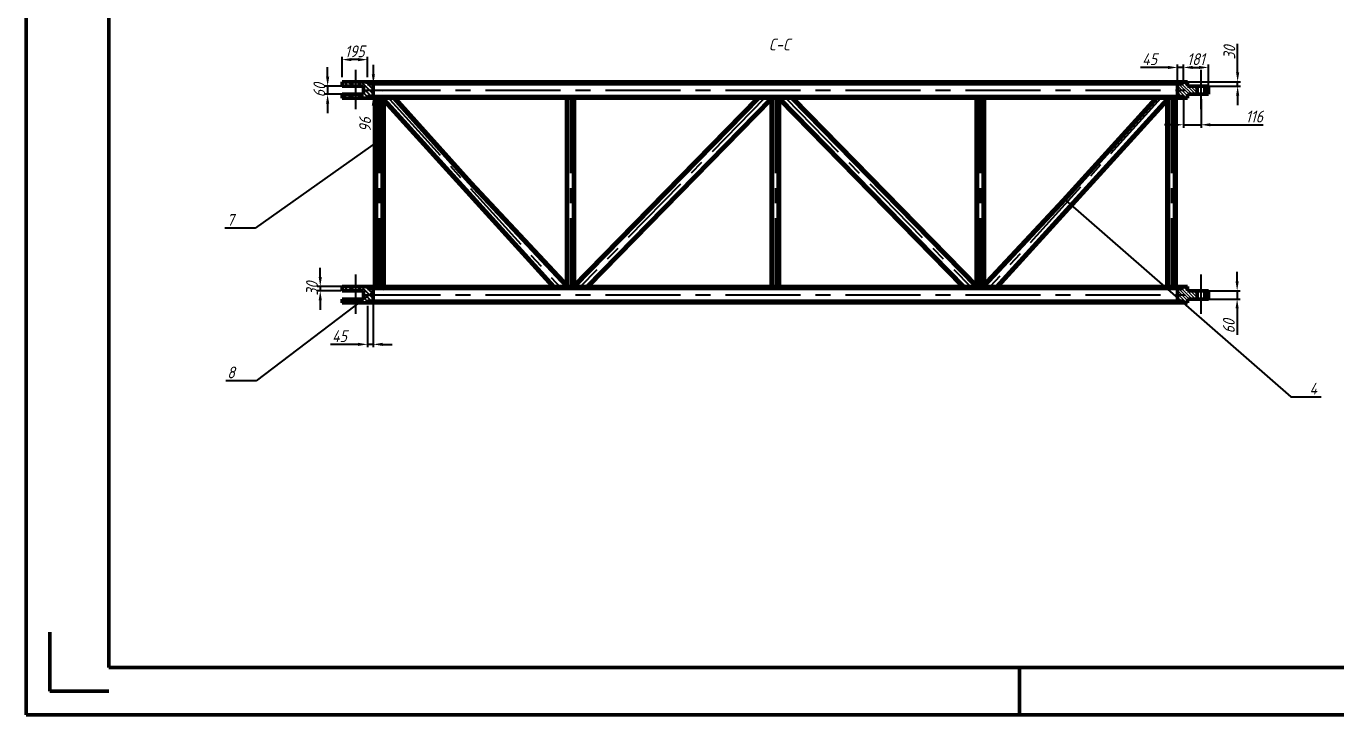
# Model space of a CAD drawing. Header units: millimetres. Extents: x 7933 to 8774, y 1335 to 1929.
# Drawn here: x 7933 to 8488, y 1335 to 1626 of the extents above; entities that cross this region are included whole.
import ezdxf
from ezdxf import colors
from ezdxf.entities.mleader import LeaderData, LeaderLine
from ezdxf.math import Vec2, Vec3

# ---------------------------------------------------------------- set-up
doc = ezdxf.new("R2010")
doc.units = ezdxf.units.MM
doc.linetypes.add('CENTER', pattern=[50.800000000000004, 31.75, -6.35, 6.35, -6.35])
for name, color, linetype, lineweight in [('中心线层', 1, 'CENTER', 25), ('剖面线', 2, 'Continuous', 15), ('剖面线层', 2, 'Continuous', 25), ('总内框线', 7, 'Continuous', 50), ('标注层', 3, 'Continuous', 25), ('粗实线', 7, 'Continuous', 50)]:
    doc.layers.add(name, color=color, linetype=linetype, lineweight=lineweight)
doc.styles.add('5号字', font='gbeitc.shx', dxfattribs={"height": 5, "bigfont": 'gbcbig.shx'})
doc.styles.get("Standard").update_dxf_attribs({"font": 'txt', "bigfont": 'gbcbig.shx'})
doc.dimstyles.new('ISO-25', dxfattribs={"dimtxt": 2.5, "dimasz": 2.5, "dimexe": 1.25, "dimexo": 0.625, "dimtad": 1, "dimtxsty": 'Standard', "dimcen": 2.5, "dimadec": 0, "dimazin": 0, "dimtfac": 1, "dimtmove": 0, "dimatfit": 3, "dimfxl": 1, "dimarcsym": 0})
pattern_1 = [(45, (-1617.893703865008, -467.8825873383062), (-0.8957805480766481, 0.8957805480766481), [])]
pattern_2 = [(135, (-1617.893703865008, -467.8825873383062), (-0.8957805480766481, -0.8957805480766481), [])]

# ---------------------------------------------------------------- blocks, each defined once
blk = doc.blocks.new('_None')
blk = doc.blocks.new('*D30')
at = {"layer": 'Defpoints', "color": 0, "transparency": 16777216}
for p in [(8080.348202273387, 1602.057813926777), (8080.348202273387, 1596.724513651859), (8080.380954678853, 1596.724513651859)]:
    blk.add_point(p, dxfattribs=at)
at = {"layer": '标注层', "color": 0, "lineweight": -2, "transparency": 16777216}
for p, q in [((8080.380954678853, 1606.057813926777), (8080.380954678853, 1610.057813926777)), ((8080.380954678853, 1602.057813926777), (8080.380954678853, 1596.724513651859)), ((8082.348202273387, 1602.057813926777), (8081.630954678853, 1602.057813926777)), ((8080.380954678853, 1592.724513651859), (8080.380954678853, 1581.380782401857)), ((8082.348202273387, 1596.724513651859), (8081.630954678853, 1596.724513651859))]:
    blk.add_line(p, q, dxfattribs=at)
at = {"layer": '标注层', "color": 0, "transparency": 16777216}
for points in [[(8079.714288012186, 1606.057813926777), (8081.04762134552, 1606.057813926777), (8080.380954678853, 1602.057813926777)], [(8079.714288012186, 1592.724513651859), (8081.04762134552, 1592.724513651859), (8080.380954678853, 1596.724513651859)]]:
    blk.add_solid(points, dxfattribs=at)
at = {"layer": '标注层', "color": 0, "transparency": 16777216, "insert": (8076.880954678852, 1584.724532401854), "char_height": 5, "attachment_point": 5, "rotation": 90, "style": '5号字'}
blk.add_mtext('96', dxfattribs=at)
blk = doc.blocks.new('*D28')
at = {"layer": 'Defpoints', "color": 0, "transparency": 16777216}
for p in [(8061.027647837193, 1597.575813651406), (8069.619167699285, 1601.040813789092), (8071.246796464075, 1597.575813651406)]:
    blk.add_point(p, dxfattribs=at)
at = {"layer": '标注层', "color": 0, "lineweight": -2, "transparency": 16777216}
for p, q in [((8061.027647837193, 1605.040813789092), (8061.027647837193, 1609.040813789092)), ((8067.619167699285, 1601.040813789092), (8059.777647837193, 1601.040813789092)), ((8069.246796464075, 1597.575813651406), (8059.777647837193, 1597.575813651406)), ((8061.027647837193, 1601.040813789092), (8061.027647837193, 1597.575813651406)), ((8061.027647837193, 1593.575813651406), (8061.027647837193, 1589.575813651406))]:
    blk.add_line(p, q, dxfattribs=at)
at = {"layer": '标注层', "color": 0, "transparency": 16777216}
for points in [[(8060.360981170526, 1605.040813789092), (8061.69431450386, 1605.040813789092), (8061.027647837193, 1601.040813789092)], [(8060.360981170526, 1593.575813651406), (8061.69431450386, 1593.575813651406), (8061.027647837193, 1597.575813651406)]]:
    blk.add_solid(points, dxfattribs=at)
at = {"layer": '标注层', "color": 0, "transparency": 16777216, "insert": (8057.527647837192, 1599.308313720246), "char_height": 5, "attachment_point": 5, "rotation": 90, "style": '5号字'}
blk.add_mtext('60', dxfattribs=at)
blk = doc.blocks.new('*D29')
at = {"layer": 'Defpoints', "color": 0, "transparency": 16777216}
for p in [(8057.900994728135, 1514.298633971024), (8068.68662702659, 1514.298633971024), (8069.049281732626, 1516.11363410871)]:
    blk.add_point(p, dxfattribs=at)
at = {"layer": '标注层', "color": 0, "lineweight": -2, "transparency": 16777216}
for p, q in [((8057.900994728135, 1520.11363410871), (8057.900994728135, 1524.11363410871)), ((8067.049281732626, 1516.11363410871), (8056.650994728135, 1516.11363410871)), ((8066.68662702659, 1514.298633971024), (8056.650994728135, 1514.298633971024)), ((8057.900994728135, 1516.11363410871), (8057.900994728135, 1514.298633971024)), ((8057.900994728135, 1510.298633971024), (8057.900994728135, 1506.298633971024))]:
    blk.add_line(p, q, dxfattribs=at)
at = {"layer": '标注层', "color": 0, "transparency": 16777216}
for points in [[(8057.234328061468, 1520.11363410871), (8058.567661394802, 1520.11363410871), (8057.900994728135, 1516.11363410871)], [(8057.234328061468, 1510.298633971024), (8058.567661394802, 1510.298633971024), (8057.900994728135, 1514.298633971024)]]:
    blk.add_solid(points, dxfattribs=at)
at = {"layer": '标注层', "color": 0, "transparency": 16777216, "insert": (8054.400994728133, 1515.206134039864), "char_height": 5, "attachment_point": 5, "rotation": 90, "style": '5号字'}
blk.add_mtext('30', dxfattribs=at)
blk = doc.blocks.new('*D31')
at = {"layer": 'Defpoints', "color": 0, "transparency": 16777216}
for p in [(8077.873202273385, 1509.981759469116), (8080.348202273383, 1512.648696788913), (8077.873202273385, 1491.639111524921)]:
    blk.add_point(p, dxfattribs=at)
at = {"layer": '标注层', "color": 0, "lineweight": -2, "transparency": 16777216}
for p, q in [((8080.348202273383, 1510.648696788913), (8080.348202273383, 1490.389111524921)), ((8077.873202273385, 1507.981759469116), (8077.873202273385, 1490.389111524921)), ((8073.873202273385, 1491.639111524921), (8062.248202273385, 1491.639111524921)), ((8080.348202273383, 1491.639111524921), (8077.873202273385, 1491.639111524921)), ((8084.348202273383, 1491.639111524921), (8088.348202273383, 1491.639111524921))]:
    blk.add_line(p, q, dxfattribs=at)
at = {"layer": '标注层', "color": 0, "transparency": 16777216}
for points in [[(8073.873202273385, 1492.305778191587), (8073.873202273385, 1490.972444858254), (8077.873202273385, 1491.639111524921)], [(8084.348202273383, 1492.305778191587), (8084.348202273383, 1490.972444858254), (8080.348202273383, 1491.639111524921)]]:
    blk.add_solid(points, dxfattribs=at)
at = {"layer": '标注层', "color": 0, "transparency": 16777216, "insert": (8066.060702273385, 1495.139111524921), "char_height": 5, "attachment_point": 5, "style": '5号字'}
blk.add_mtext('45', dxfattribs=at)
blk = doc.blocks.new('*D40')
at = {"layer": 'Defpoints', "color": 0, "transparency": 16777216}
for p in [(8433.934087919712, 1608.963370576254), (8423.312645615055, 1602.855813926776), (8433.934087919712, 1597.575813651405)]:
    blk.add_point(p, dxfattribs=at)
at = {"layer": '标注层', "color": 0, "lineweight": -2, "transparency": 16777216}
for p, q in [((8423.312645615055, 1604.855813926776), (8423.312645615055, 1610.213370576254)), ((8427.312645615055, 1608.963370576254), (8429.934087919712, 1608.963370576254)), ((8433.934087919712, 1599.575813651405), (8433.934087919712, 1610.213370576254))]:
    blk.add_line(p, q, dxfattribs=at)
at = {"layer": '标注层', "color": 0, "transparency": 16777216}
for points in [[(8427.312645615055, 1609.63003724292), (8427.312645615055, 1608.296703909587), (8423.312645615055, 1608.963370576254)], [(8429.934087919712, 1609.63003724292), (8429.934087919712, 1608.296703909587), (8433.934087919712, 1608.963370576254)]]:
    blk.add_solid(points, dxfattribs=at)
at = {"layer": '标注层', "color": 0, "transparency": 16777216, "insert": (8428.623366767384, 1612.463370576254), "char_height": 5, "attachment_point": 5, "style": '5号字'}
blk.add_mtext('181', dxfattribs=at)
blk = doc.blocks.new('*D41')
at = {"layer": 'Defpoints', "color": 0, "transparency": 16777216}
for p in [(8422.471114305317, 1602.855813926777), (8425.030988427407, 1601.040813789091), (8446.294434509853, 1601.040813789091)]:
    blk.add_point(p, dxfattribs=at)
at = {"layer": '标注层', "color": 0, "lineweight": -2, "transparency": 16777216}
for p, q in [((8446.294434509853, 1606.855813926777), (8446.294434509853, 1618.912042676777)), ((8424.471114305317, 1602.855813926777), (8447.544434509853, 1602.855813926777)), ((8446.294434509853, 1601.040813789091), (8446.294434509853, 1602.855813926777)), ((8427.030988427407, 1601.040813789091), (8447.544434509853, 1601.040813789091)), ((8446.294434509853, 1597.040813789091), (8446.294434509853, 1593.040813789091))]:
    blk.add_line(p, q, dxfattribs=at)
at = {"layer": '标注层', "color": 0, "transparency": 16777216}
for points in [[(8445.627767843187, 1606.855813926777), (8446.96110117652, 1606.855813926777), (8446.294434509853, 1602.855813926777)], [(8445.627767843187, 1597.040813789091), (8446.96110117652, 1597.040813789091), (8446.294434509853, 1601.040813789091)]]:
    blk.add_solid(points, dxfattribs=at)
at = {"layer": '标注层', "color": 0, "transparency": 16777216, "insert": (8442.794434509851, 1615.255792676774), "char_height": 5, "attachment_point": 5, "rotation": 90, "style": '5号字'}
blk.add_mtext('30', dxfattribs=at)
blk = doc.blocks.new('*D42')
at = {"layer": 'Defpoints', "color": 0, "transparency": 16777216}
for p in [(8429.155988427407, 1514.303201289093), (8430.390188514259, 1510.838201151407), (8446.082695141322, 1510.838201151407)]:
    blk.add_point(p, dxfattribs=at)
at = {"layer": '标注层', "color": 0, "lineweight": -2, "transparency": 16777216}
for p, q in [((8446.082695141322, 1518.303201289093), (8446.082695141322, 1522.303201289093)), ((8431.155988427407, 1514.303201289093), (8447.332695141322, 1514.303201289093)), ((8446.082695141322, 1514.303201289093), (8446.082695141322, 1510.838201151407)), ((8432.390188514259, 1510.838201151407), (8447.332695141322, 1510.838201151407)), ((8446.082695141322, 1506.838201151407), (8446.082695141322, 1495.734034484741))]:
    blk.add_line(p, q, dxfattribs=at)
at = {"layer": '标注层', "color": 0, "transparency": 16777216}
for points in [[(8445.416028474656, 1518.303201289093), (8446.749361807988, 1518.303201289093), (8446.082695141322, 1514.303201289093)], [(8445.416028474656, 1506.838201151407), (8446.749361807988, 1506.838201151407), (8446.082695141322, 1510.838201151407)]]:
    blk.add_solid(points, dxfattribs=at)
at = {"layer": '标注层', "color": 0, "transparency": 16777216, "insert": (8442.58269514132, 1499.286117818072), "char_height": 5, "attachment_point": 5, "rotation": 90, "style": '5号字'}
blk.add_mtext('60', dxfattribs=at)
blk = doc.blocks.new('*D43')
at = {"layer": 'Defpoints', "color": 0, "transparency": 16777216}
for p in [(8420.837645615053, 1608.963370576254), (8420.837645615053, 1600.311843776988), (8423.312645615055, 1600.457928064192)]:
    blk.add_point(p, dxfattribs=at)
at = {"layer": '标注层', "color": 0, "lineweight": -2, "transparency": 16777216}
for p, q in [((8416.837645615053, 1608.963370576254), (8405.212645615053, 1608.963370576254)), ((8420.837645615053, 1602.311843776988), (8420.837645615053, 1610.213370576254)), ((8423.312645615055, 1608.963370576254), (8420.837645615053, 1608.963370576254)), ((8423.312645615055, 1602.457928064192), (8423.312645615055, 1610.213370576254)), ((8427.312645615055, 1608.963370576254), (8431.312645615055, 1608.963370576254))]:
    blk.add_line(p, q, dxfattribs=at)
at = {"layer": '标注层', "color": 0, "transparency": 16777216}
for points in [[(8416.837645615053, 1609.63003724292), (8416.837645615053, 1608.296703909587), (8420.837645615053, 1608.963370576254)], [(8427.312645615055, 1609.63003724292), (8427.312645615055, 1608.296703909587), (8423.312645615055, 1608.963370576254)]]:
    blk.add_solid(points, dxfattribs=at)
at = {"layer": '标注层', "color": 0, "transparency": 16777216, "insert": (8409.025145615053, 1612.463370576254), "char_height": 5, "attachment_point": 5, "style": '5号字'}
blk.add_mtext('45', dxfattribs=at)
blk = doc.blocks.new('*D44')
at = {"layer": 'Defpoints', "color": 0, "transparency": 16777216}
for p in [(8423.312645615055, 1597.575813651405), (8430.805988427404, 1597.575813651405), (8423.312645615055, 1584.672935950512)]:
    blk.add_point(p, dxfattribs=at)
at = {"layer": '标注层', "color": 0, "lineweight": -2, "transparency": 16777216}
for p, q in [((8423.312645615055, 1595.575813651405), (8423.312645615055, 1583.422935950512)), ((8430.805988427404, 1595.575813651405), (8430.805988427404, 1583.422935950512)), ((8419.312645615055, 1584.672935950512), (8415.312645615055, 1584.672935950512)), ((8423.312645615055, 1584.672935950512), (8430.805988427404, 1584.672935950512)), ((8434.805988427404, 1584.672935950512), (8457.130146993975, 1584.672935950512))]:
    blk.add_line(p, q, dxfattribs=at)
at = {"layer": '标注层', "color": 0, "transparency": 16777216}
for points in [[(8419.312645615055, 1585.339602617178), (8419.312645615055, 1584.006269283845), (8423.312645615055, 1584.672935950512)], [(8434.805988427404, 1585.339602617178), (8434.805988427404, 1584.006269283845), (8430.805988427404, 1584.672935950512)]]:
    blk.add_solid(points, dxfattribs=at)
at = {"layer": '标注层', "color": 0, "transparency": 16777216, "insert": (8453.369730327307, 1588.172935950512), "char_height": 5, "attachment_point": 5, "style": '5号字'}
blk.add_mtext('116', dxfattribs=at)
blk = doc.blocks.new('*D52')
at = {"layer": 'Defpoints', "color": 0, "transparency": 16777216}
for p in [(8067.121844868335, 1612.278547437068), (8067.121844868335, 1602.855799482169), (8077.873202273383, 1602.855813926776)]:
    blk.add_point(p, dxfattribs=at)
at = {"layer": '标注层', "color": 0, "lineweight": -2, "transparency": 16777216}
for p, q in [((8067.121844868335, 1604.855799482169), (8067.121844868335, 1613.528547437068)), ((8077.873202273383, 1604.855813926776), (8077.873202273383, 1613.528547437068)), ((8073.873202273383, 1612.278547437068), (8071.121844868335, 1612.278547437068))]:
    blk.add_line(p, q, dxfattribs=at)
at = {"layer": '标注层', "color": 0, "transparency": 16777216}
for points in [[(8071.121844868335, 1612.945214103735), (8071.121844868335, 1611.611880770401), (8067.121844868335, 1612.278547437068)], [(8073.873202273383, 1612.945214103735), (8073.873202273383, 1611.611880770401), (8077.873202273383, 1612.278547437068)]]:
    blk.add_solid(points, dxfattribs=at)
at = {"layer": '标注层', "color": 0, "transparency": 16777216, "insert": (8072.497523570859, 1615.778547437068), "char_height": 5, "attachment_point": 5, "style": '5号字'}
blk.add_mtext('195', dxfattribs=at)

msp = doc.modelspace()

# ---------------------------------------------------------------- hatches: boundary and pattern name
at = {"layer": '剖面线'}
h = msp.add_hatch(dxfattribs=at)
h.set_pattern_fill('ANSI31', color=0, scale=0.3, angle=90)
h.set_pattern_definition([(135, (0, 0), (-0.6735192090801865, -0.6735192090801865), [])])
h.paths.add_polyline_path([(8429.155988427403, 1601.04081378909), (8425.030988427403, 1601.04081378909), (8425.030988427403, 1602.855813926776), (8423.312645615055, 1602.855813926776), (8423.312645615055, 1602.057813926776), (8420.837645615053, 1602.057813926776), (8420.837645615053, 1596.724513651857), (8423.312645615055, 1596.724513651858), (8423.312645615055, 1595.925939287183), (8425.030988427403, 1595.925939287183), (8425.030988427403, 1597.575813651405), (8429.155988427403, 1597.575813651405)])
h.paths.add_polyline_path([(8433.934087919712, 1601.04081378909), (8432.455988427402, 1601.04081378909), (8432.4559884274, 1597.575813651405), (8433.934087919712, 1597.575813651405)])
h = msp.add_hatch(dxfattribs=at)
h.set_pattern_fill('ANSI31', color=0, scale=0.3, angle=90)
h.set_pattern_definition([(135, (0, -86.7376124999978), (-0.6735192090801865, -0.6735192090801865), [])])
h.paths.add_polyline_path([(8429.155988427403, 1514.303201289093), (8425.030988427403, 1514.303201289093), (8425.030988427403, 1516.118201426779), (8423.312645615055, 1516.118201426779), (8423.312645615055, 1515.320201426778), (8420.837645615053, 1515.320201426778), (8420.837645615053, 1509.98690115186), (8423.312645615055, 1509.98690115186), (8423.312645615055, 1509.188326787186), (8425.030988427403, 1509.188326787186), (8425.030988427403, 1510.838201151407), (8429.155988427403, 1510.838201151407)])
h.paths.add_polyline_path([(8433.934087919712, 1514.303201289093), (8432.455988427402, 1514.303201289093), (8432.4559884274, 1510.838201151407), (8433.934087919712, 1510.838201151407)])
at = {"layer": '剖面线层'}
h = msp.add_hatch(dxfattribs=at)
h.set_pattern_fill('ANSI31', color=0, scale=0.4125, angle=90)
h.set_pattern_definition([(135, (2061.818424103996, 285.3927823223953), (-0.9260889124852564, -0.9260889124852564), [])])
h.paths.add_polyline_path([(8080.348202273383, 1602.057813926777), (8077.873202273385, 1602.057813926777), (8077.873202273385, 1602.855813926776), (8074.546796464071, 1602.855813926776), (8074.546796464071, 1601.040813789091), (8076.196796464071, 1601.040813789091), (8076.196796464071, 1599.390813789091), (8080.348202273383, 1599.390813789091)])
h.paths.add_polyline_path([(8080.348202273383, 1599.390813789091), (8076.196796464071, 1599.390813789091), (8076.196796464071, 1597.575813651405), (8074.546796464071, 1597.575813651405), (8074.546796464071, 1595.925813651405), (8077.873202273385, 1595.925813651405), (8077.873202273384, 1596.724513651858), (8080.348202273382, 1596.724513651858)])
h.paths.add_polyline_path([(8071.246796464072, 1597.575813651405), (8067.12179646407, 1597.575813651405), (8067.12179646407, 1595.925813651405), (8071.246796464072, 1595.925813651405)])
h.paths.add_polyline_path([(8071.24679646407, 1602.855813926776), (8067.12179646407, 1602.855813926776), (8067.12179646407, 1601.040813789091), (8071.24679646407, 1601.040813789091)])
h = msp.add_hatch(dxfattribs=at)
h.set_pattern_fill('ANSI31', color=0, scale=0.399)
h.set_pattern_definition(pattern_1)
h.paths.add_polyline_path([(8423.312645615055, 1509.981759469117), (8077.873202273385, 1509.981759469116), (8077.873202273385, 1509.179192151046), (8423.312645615055, 1509.179192151049)])
h.paths.add_polyline_path([(8423.312645615055, 1516.118201426779), (8411.456413264446, 1516.118201426779), (8344.978885540457, 1516.118201426779), (8335.309535249695, 1516.118201426779), (8258.24127304046, 1516.118201426779), (8242.944574848052, 1516.118201426779), (8171.503660540462, 1516.118201426779), (8161.834310249679, 1516.118201426779), (8080.876249408607, 1516.118201426779), (8077.873202273385, 1516.114424090026), (8077.873202273385, 1515.315634108709), (8423.312645615055, 1515.315634108709)])
h.paths.add_polyline_path([(8423.312645615055, 1596.724513651858), (8077.873202273385, 1596.724513651858), (8077.873202273385, 1595.923937367597), (8080.876249408605, 1595.916804651046), (8161.834310249679, 1595.916804651046), (8165.876312638819, 1595.916804651046), (8242.944574848052, 1595.916804651046), (8258.24127304046, 1595.916804651046), (8335.309535249695, 1595.916804651046), (8339.351537638833, 1595.916804651046), (8420.30959847991, 1595.916804651046), (8423.312645615055, 1595.916804651046)])
h.paths.add_polyline_path([(8423.312645615055, 1602.855813926776), (8077.873202273385, 1602.855813926776), (8077.873202273385, 1602.057813926777), (8423.312645615055, 1602.057813926776)])
h = msp.add_hatch(dxfattribs=at)
h.set_pattern_fill('ANSI31', color=0, scale=0.399, angle=90)
h.set_pattern_definition(pattern_2)
h.paths.add_polyline_path([(8081.674249408602, 1595.916804651046), (8080.876249408605, 1595.916804651046), (8080.876249408605, 1552.837123931145), (8080.876249408605, 1516.118201426779), (8081.674249408602, 1516.118201426779)])
edge = h.paths.add_edge_path()
edge.add_ellipse((8082.900206444255, 1600.922730975946), major_axis=(-1.938959186399601, 5.337418079609911), ratio=0.1086858164061943, start_angle=196.6562351994873, end_angle=198.1585677609478)
edge.add_line((8084.923388378443, 1595.916804651046), (8084.125987011788, 1595.916804651046))
edge.add_line((8084.125987011789, 1595.916804651046), (8084.125987011789, 1516.118201426779))
edge.add_line((8084.125987011789, 1516.118201426779), (8084.923388378445, 1516.118201426779))
edge.add_ellipse((8082.900206444255, 1511.112275101822), major_axis=(1.938959186399604, 5.33741807960926), ratio=0.1086858164062851, start_angle=341.8414322407873, end_angle=343.3437648003051)
edge.add_line((8084.923987011792, 1516.152429575304), (8084.923987011792, 1552.837123931145))
edge.add_line((8084.923987011792, 1552.837123931145), (8084.923987011792, 1595.882576502315))
h.paths.add_polyline_path([(8162.629442642657, 1595.916804651046), (8162.120629781512, 1595.916804651046), (8162.120629781512, 1552.837123931145), (8162.120629781512, 1517.04962678492), (8162.629442642657, 1516.504467491265)])
h.paths.add_polyline_path([(8165.589993107008, 1595.916804651046), (8165.081180245844, 1595.916804651046), (8165.081180245844, 1516.332467740352), (8165.589993107026, 1516.852526419734), (8165.589993107008, 1552.837123931145)])
h.paths.add_polyline_path([(8252.327605607004, 1595.198248507048), (8252.327151490446, 1595.199564735519), (8252.30113538835, 1595.262107909564), (8252.275988680618, 1595.323106598346), (8252.242459736992, 1595.403971737675), (8252.200989727758, 1595.504313856928), (8252.151578652936, 1595.623636639473), (8252.09444709766, 1595.761357602643), (8252.030036232258, 1595.916804651046), (8251.818792745851, 1595.916804651046), (8251.818792745851, 1516.118201426779), (8252.327605607004, 1516.118201426779), (8252.327605607004, 1552.837123931145)])
edge = h.paths.add_edge_path()
edge.add_line((8249.367055142664, 1595.916804651046), (8249.15581165627, 1595.916804651046))
edge.add_arc((8915.21615151107, 1319.666165409845), 721.076134682506, 157.4736153831695, 157.535413141392)
edge.add_line((8248.85824228151, 1595.19824850703), (8248.85824228151, 1552.837123931145))
edge.add_line((8248.85824228151, 1552.837123931145), (8248.85824228151, 1516.118201426779))
edge.add_line((8248.85824228151, 1516.118201426779), (8249.367055142662, 1516.118201426779))
edge.add_line((8249.36705514266, 1516.118201426779), (8249.367055142662, 1595.916804651046))
h.paths.add_polyline_path([(8339.065218107002, 1595.916804651046), (8338.556405245856, 1595.916804651046), (8338.556405245856, 1516.504465634127), (8339.093866542038, 1517.08031706054), (8339.065218107002, 1559.197882146678)])
h.paths.add_polyline_path([(8336.104667642669, 1595.916804651046), (8335.595854781504, 1595.916804651046), (8335.595854781504, 1559.197882146678), (8335.592564634311, 1516.855889285978), (8336.104667642669, 1516.332467740354)])
h.paths.add_polyline_path([(8420.30959847991, 1595.916804651046), (8419.51159847991, 1595.916804651046), (8419.51159847991, 1516.118201426779), (8420.30959847991, 1516.118201426779)])
h.paths.add_polyline_path([(8417.059860876723, 1595.916804651046), (8416.26186087672, 1595.916804651046), (8416.26186087672, 1594.675430668754), (8416.26186087672, 1516.165341163834), (8411.456413264446, 1516.118201426779), (8417.059860876723, 1516.118201426779)])
h = msp.add_hatch(dxfattribs=at)
h.set_pattern_fill('ANSI31', color=0, scale=0.399)
h.set_pattern_definition(pattern_1)
h.paths.add_polyline_path([(8084.923987011792, 1595.561370486648), (8084.923987011792, 1594.675430668754), (8156.206962348057, 1516.118201426779), (8157.004935586413, 1516.124736782125)])
h.paths.add_polyline_path([(8121.780898886655, 1560.270977659309), (8089.729434624066, 1595.916804651046), (8088.931434624067, 1595.916804651046), (8120.982898886658, 1560.270977659309), (8162.191955879286, 1516.118201426779), (8162.989955879283, 1516.118201426779)])
h.paths.add_polyline_path([(8252.42272780118, 1595.916804651046), (8252.030036232258, 1595.916804651046), (8252.09444709766, 1595.761357602643), (8252.151578652936, 1595.623636639473), (8252.200989727758, 1595.504313856928), (8252.242459736992, 1595.403971737667), (8252.275988680614, 1595.323106598339), (8252.301135388354, 1595.262107909555), (8252.318120445312, 1595.221275529296), (8252.327943062812, 1595.197903523981), (8329.68218734805, 1516.118201426779), (8330.480187348052, 1516.118201426779)])
h.paths.add_polyline_path([(8258.24127304046, 1595.916804651046), (8257.44327304046, 1595.916804651046), (8335.516300632922, 1516.118201426779), (8336.314300632921, 1516.118201426779)])
h = msp.add_hatch(dxfattribs=at)
h.set_pattern_fill('ANSI31', color=0, scale=0.399, angle=90)
h.set_pattern_definition(pattern_2)
h.paths.add_polyline_path([(8248.858242281525, 1595.198248507061, -0.0002696435943570764), (8249.155811656272, 1595.916804651046), (8248.763120087335, 1595.916804651046), (8170.705660540463, 1516.118201426779), (8171.503660540462, 1516.118201426779)])
h.paths.add_polyline_path([(8243.742574848058, 1595.916804651046), (8242.944574848052, 1595.916804651046), (8164.871547255591, 1516.118201426779), (8165.669547255596, 1516.118201426779)])
h.paths.add_polyline_path([(8416.26186087672, 1594.675430668754), (8416.26186087672, 1595.554864623909), (8344.180885540458, 1516.118201426779), (8344.978885540457, 1516.118201426779)])
h.paths.add_polyline_path([(8373.264884106333, 1552.837123931145), (8412.254413264449, 1595.916804651046), (8411.456413264446, 1595.916804651046), (8372.466884106327, 1552.837123931145), (8338.195892009231, 1516.118201426779), (8338.993892009234, 1516.118201426779)])
h = msp.add_hatch(dxfattribs=at)
h.set_pattern_fill('ANSI31', color=0, scale=0.4125, angle=90)
h.set_pattern_definition([(135, (2061.818424103996, 198.6506025043282), (-0.9260889124852564, -0.9260889124852564), [])])
h.paths.add_polyline_path([(8080.348202273382, 1515.315634108709), (8077.873202273384, 1515.315634108709), (8077.873202273385, 1516.113634108709), (8074.546796464071, 1516.113634108709), (8074.546796464071, 1514.298633971023), (8076.196796464071, 1514.298633971023), (8076.196796464071, 1512.648633971024), (8080.348202273383, 1512.648633971024)])
h.paths.add_polyline_path([(8080.348202273383, 1512.648633971024), (8076.196796464071, 1512.648633971024), (8076.196796464071, 1510.833633833338), (8074.546796464071, 1510.833633833338), (8074.546796464071, 1509.183633833338), (8077.873202273385, 1509.183633833338), (8077.873202273384, 1509.981759469116), (8080.348202273382, 1509.981759469116)])
h.paths.add_polyline_path([(8071.246796464072, 1510.833633833338), (8067.12179646407, 1510.833633833338), (8067.12179646407, 1509.183633833338), (8071.246796464072, 1509.183633833338)])
h.paths.add_polyline_path([(8071.24679646407, 1516.113634108709), (8067.12179646407, 1516.113634108709), (8067.12179646407, 1514.298633971023), (8071.24679646407, 1514.298633971023)])

# ---------------------------------------------------------------- linework, layer by layer
at = {"layer": '中心线层', "color": 0}
for p, q in [((8072.896796464071, 1591.264563399818), (8072.896796464071, 1607.912884556614)), ((8430.805988427404, 1591.264563399818), (8430.805988427404, 1607.912884556614)), ((8077.117698944253, 1599.386309288911), (8424.06814894426, 1599.386309288911)), ((8082.900118210197, 1595.916804651046), (8082.900118210197, 1516.118201426779)), ((8087.417050640014, 1595.321759874289), (8159.7048421317, 1515.523156650023)), ((8163.85531144425, 1595.916804651046), (8163.85531144425, 1516.118201426779)), ((8245.938569439359, 1595.916804651046), (8168.036112878805, 1516.118201426779)), ((8250.592923944258, 1595.916804651046), (8250.592923944258, 1516.118201426779)), ((8254.979401307608, 1595.916804651046), (8333.209768263676, 1516.118201426779)), ((8337.330536444262, 1595.916804651046), (8337.330536444262, 1516.118201426779)), ((8413.826262986864, 1595.916804651046), (8341.593675265462, 1516.118201426779)), ((8418.285729678317, 1595.916804651046), (8418.285729678317, 1516.118201426779)), ((8072.896796464071, 1504.522383581751), (8072.896796464071, 1521.170704738547)), ((8430.805988427404, 1504.52695089982), (8430.805988427404, 1521.175272056616)), ((8077.117698944253, 1512.648696788913), (8424.06814894426, 1512.648696788913))]:
    msp.add_line(p, q, dxfattribs=at)
at = {"layer": '总内框线', "color": 0}
for p, q in [((7933.40295027406, 1928.682090822098), (7933.40295027406, 1334.682090822098)), ((7968.40295027406, 1908.682090822098), (7968.40295027406, 1354.682090822098)), ((7943.40295027406, 1344.682090822098), (7943.40295027406, 1369.682090822098)), ((7968.40295027406, 1354.682090822098), (8754.40295027406, 1354.682090822098)), ((8353.90295027406, 1354.682090822098), (8353.90295027406, 1334.682090822098)), ((7943.40295027406, 1344.682090822098), (7968.40295027406, 1344.682090822098)), ((7933.40295027406, 1334.682090822098), (8774.40295027406, 1334.682090822098))]:
    msp.add_line(p, q, dxfattribs=at)
at = {"layer": '粗实线', "color": 0}
for p, q in [((8077.873202273385, 1602.855813926776), (8067.12179646407, 1602.855813926776)), ((8067.12179646407, 1602.855813926776), (8067.12179646407, 1601.040813789091)), ((8071.24679646407, 1602.855813926777), (8071.24679646407, 1601.040813789091)), ((8074.546796464071, 1602.855813926777), (8074.546796464071, 1601.04081378909)), ((8077.873202273383, 1602.057813926777), (8077.873202273383, 1602.855813926776)), ((8423.312645615055, 1602.855813926776), (8423.312645615055, 1602.057813926776)), ((8423.312645615055, 1602.855813926776), (8425.030988427403, 1602.855813926776)), ((8425.030988427403, 1602.855813926776), (8425.030988427403, 1601.04081378909)), ((8425.030988427403, 1602.855813926776), (8425.030988427403, 1601.04081378909)), ((8067.12179646407, 1601.040813789091), (8076.196796464071, 1601.040813789091)), ((8067.12179646407, 1597.575813651405), (8076.196796464071, 1597.575813651405)), ((8067.12179646407, 1597.575813651405), (8067.12179646407, 1595.925813651405)), ((8071.246796464072, 1597.575813651405), (8071.246796464072, 1595.925813651405)), ((8074.546796464071, 1597.575813651405), (8074.546796464071, 1595.925813651405)), ((8076.196796464071, 1597.575813651405), (8076.196796464071, 1601.040813789091)), ((8423.312645615055, 1602.057813926776), (8077.873202273383, 1602.057813926777)), ((8080.348202273383, 1602.057813926777), (8080.348202273383, 1596.724513651858)), ((8420.837645615053, 1596.724513651858), (8420.837645615053, 1602.057813926777)), ((8425.030988427403, 1601.04081378909), (8433.934087919712, 1601.04081378909)), ((8425.030988427403, 1601.04081378909), (8433.934087919712, 1601.04081378909)), ((8425.030988427403, 1597.575813651405), (8433.934087919712, 1597.575813651405)), ((8425.030988427403, 1597.575813651405), (8425.030988427403, 1595.925813651405)), ((8433.934087919712, 1597.575813651405), (8425.030988427403, 1597.575813651405)), ((8429.155988427403, 1601.04081378909), (8429.155988427403, 1597.575813651405)), ((8432.455988427402, 1601.04081378909), (8432.4559884274, 1597.575813651405)), ((8433.934087919712, 1601.04081378909), (8433.934087919712, 1597.575813651405)), ((8077.873202273385, 1595.925813651405), (8067.12179646407, 1595.925813651405)), ((8077.873202273385, 1595.926513651858), (8077.873202273385, 1596.724513651858)), ((8077.873202273385, 1596.724513651858), (8423.312645615055, 1596.724513651858)), ((8081.674249408602, 1595.916804651046), (8081.674249408602, 1516.118201426779)), ((8084.125987011789, 1516.118201426779), (8084.125987011789, 1595.916804651046)), ((8089.729434624066, 1595.916804651046), (8088.931434624067, 1595.916804651046)), ((8162.629442642657, 1595.916804651046), (8162.629442642657, 1516.504467491263)), ((8165.081180245844, 1516.332467740351), (8165.081180245844, 1595.916804651046)), ((8249.367055142664, 1595.916804651046), (8249.36705514266, 1516.118201426779)), ((8251.818792745851, 1516.118201426779), (8251.818792745851, 1595.916804651046)), ((8336.104667642669, 1595.916804651046), (8336.104667642669, 1516.332467740355)), ((8338.556405245856, 1516.504465634128), (8338.556405245856, 1595.916804651046)), ((8416.26186087672, 1595.916804651046), (8417.059860876723, 1595.916804651046)), ((8417.059860876723, 1595.916804651046), (8417.059860876723, 1516.118201426779)), ((8419.51159847991, 1516.118201426779), (8419.51159847991, 1595.916804651046)), ((8423.312645615055, 1596.724513651858), (8420.312645615055, 1596.724513651857)), ((8423.312645615055, 1595.925939287183), (8425.030988427403, 1595.925939287183)), ((8077.873202273385, 1516.113634108709), (8067.12179646407, 1516.113634108709)), ((8067.12179646407, 1516.113634108709), (8067.12179646407, 1514.298633971023)), ((8067.12179646407, 1514.298633971023), (8076.196796464071, 1514.298633971023)), ((8071.24679646407, 1516.113634108709), (8071.24679646407, 1514.298633971023)), ((8074.546796464071, 1516.113634108709), (8074.546796464071, 1514.298633971023)), ((8076.196796464071, 1514.298633971023), (8076.196796464071, 1510.833633833338)), ((8077.873202273385, 1516.113634108709), (8077.873202273385, 1515.315634108709)), ((8077.873202273385, 1515.315634108709), (8423.312645615055, 1515.315634108709)), ((8080.348202273383, 1515.315634108709), (8080.348202273383, 1509.981759469117)), ((8156.206962348057, 1516.118201426779), (8157.004935586413, 1516.124736782125)), ((8420.30959847991, 1516.118201426779), (8419.51159847991, 1516.118201426779)), ((8420.837645615053, 1509.98690115186), (8420.837645615053, 1515.320201426779)), ((8423.312645615055, 1516.118201426779), (8423.312645615055, 1515.320201426778)), ((8423.312645615055, 1516.118201426779), (8425.030988427403, 1516.118201426779)), ((8425.030988427403, 1516.118201426778), (8425.030988427403, 1514.303201289093)), ((8425.030988427403, 1516.118201426779), (8425.030988427403, 1514.303201289093)), ((8425.030988427403, 1514.303201289093), (8433.934087919712, 1514.303201289093)), ((8425.030988427403, 1514.303201289093), (8433.934087919712, 1514.303201289093)), ((8429.155988427403, 1514.303201289093), (8429.155988427403, 1510.838201151407)), ((8432.455988427402, 1514.303201289093), (8432.4559884274, 1510.838201151407)), ((8433.934087919712, 1514.303201289093), (8433.934087919712, 1510.838201151407)), ((8067.12179646407, 1510.833633833338), (8076.196796464071, 1510.833633833338)), ((8067.12179646407, 1510.833633833338), (8067.12179646407, 1509.183633833338)), ((8077.873202273385, 1509.183633833338), (8067.12179646407, 1509.183633833338)), ((8071.246796464072, 1510.833633833338), (8071.246796464072, 1509.183633833338)), ((8074.546796464071, 1510.833633833338), (8074.546796464071, 1509.183633833338)), ((8077.873202273385, 1509.183759469117), (8077.873202273385, 1509.981759469116)), ((8077.873202273385, 1509.981759469116), (8423.312645615055, 1509.981759469117)), ((8423.312645615055, 1509.188326787186), (8425.030988427403, 1509.188326787186)), ((8425.030988427403, 1510.838201151407), (8433.934087919712, 1510.838201151407)), ((8425.030988427403, 1510.838201151407), (8425.030988427403, 1509.188201151407)), ((8433.934087919712, 1510.838201151407), (8425.030988427403, 1510.838201151407))]:
    msp.add_line(p, q, dxfattribs=at)
at = {"layer": '粗实线', "color": 0, "linetype": 'Continuous', "lineweight": 50}
for p, q in [((8077.873202273385, 1602.855813926776), (8423.312645615055, 1602.855813926776)), ((8423.312645615055, 1602.057813926776), (8423.312645615055, 1602.855813926776)), ((8077.873202273385, 1595.926513651858), (8080.876249408605, 1595.916804651046)), ((8080.876249408605, 1595.916804651046), (8161.834310249679, 1595.916804651046)), ((8080.876249408605, 1595.916804651046), (8080.876249408605, 1552.837123931145)), ((8084.923987011792, 1552.837123931145), (8084.923987011792, 1595.869664913989)), ((8084.923987011792, 1595.561370486648), (8157.004935586413, 1516.124736782125)), ((8084.923987011792, 1594.675430668754), (8156.206962348057, 1516.118201426779)), ((8120.982898886658, 1560.270977659309), (8088.931434624067, 1595.916804651046)), ((8121.780898886655, 1560.270977659309), (8089.729434624066, 1595.916804651046)), ((8161.834310249679, 1595.916804651046), (8165.876312638819, 1595.916804651046)), ((8162.120629781512, 1595.916804651046), (8162.120629781512, 1552.837123931145)), ((8242.944574848052, 1595.916804651046), (8164.871547255591, 1516.118201426779)), ((8165.589993107008, 1552.837123931145), (8165.589993107008, 1595.916804651046)), ((8243.742574848058, 1595.916804651046), (8165.669547255596, 1516.118201426779)), ((8165.876312638819, 1595.916804651046), (8242.944574848052, 1595.916804651046)), ((8170.705660540463, 1516.118201426779), (8248.763120087335, 1595.916804651046)), ((8171.503660540462, 1516.118201426779), (8248.85824228151, 1595.198248507048)), ((8242.944574848052, 1595.916804651046), (8258.24127304046, 1595.916804651046)), ((8248.85824228151, 1595.198248507048), (8248.85824228151, 1552.837123931145)), ((8252.327605607004, 1595.198248507048), (8329.68218734805, 1516.118201426779)), ((8252.327605607004, 1552.837123931145), (8252.327605607004, 1595.198248507048)), ((8252.42272780118, 1595.916804651046), (8330.480187348052, 1516.118201426779)), ((8335.516300632922, 1516.118201426779), (8257.44327304046, 1595.916804651046)), ((8336.314300632921, 1516.118201426779), (8258.24127304046, 1595.916804651046)), ((8258.24127304046, 1595.916804651046), (8335.309535249695, 1595.916804651046)), ((8335.309535249695, 1595.916804651046), (8339.351537638833, 1595.916804651046)), ((8335.595854781504, 1595.916804651046), (8335.595854781504, 1559.197882146678)), ((8339.065218107002, 1559.197882146678), (8339.065218107002, 1595.916804651046)), ((8339.351537638833, 1595.916804651046), (8420.30959847991, 1595.916804651046)), ((8344.180885540458, 1516.118201426779), (8416.26186087672, 1595.554864623909)), ((8344.978885540457, 1516.118201426779), (8416.26186087672, 1594.675430668754)), ((8411.456413264446, 1595.916804651046), (8372.466884106327, 1552.837123931145)), ((8412.254413264449, 1595.916804651046), (8373.264884106333, 1552.837123931145)), ((8416.26186087672, 1595.916804651046), (8416.26186087672, 1552.837123931145)), ((8420.30959847991, 1595.916804651046), (8423.312645615055, 1595.925939287183)), ((8420.30959847991, 1516.118201426779), (8420.30959847991, 1595.916804651046)), ((8423.312645615055, 1595.925939287183), (8423.312645615055, 1596.724513651858)), ((8162.191955879286, 1516.118201426779), (8120.982898886658, 1560.270977659309)), ((8162.989955879283, 1516.118201426779), (8121.780898886655, 1560.270977659309)), ((8335.595854781504, 1559.197882146678), (8335.592564634311, 1516.855889285996)), ((8339.093866542038, 1517.080317060552), (8339.065218107002, 1559.197882146678)), ((8080.876249408605, 1552.837123931145), (8080.876249408605, 1516.118201426779)), ((8084.923987011792, 1516.165341163834), (8084.923987011792, 1552.837123931145)), ((8162.120629781512, 1552.837123931145), (8162.120629781512, 1517.049626784921)), ((8165.589993107026, 1516.852526419734), (8165.589993107008, 1552.837123931145)), ((8248.85824228151, 1552.837123931145), (8248.85824228151, 1516.118201426779)), ((8252.327605607004, 1516.118201426779), (8252.327605607004, 1552.837123931145)), ((8372.466884106327, 1552.837123931145), (8338.195892009231, 1516.118201426779)), ((8373.264884106333, 1552.837123931145), (8338.993892009234, 1516.118201426779)), ((8416.26186087672, 1552.837123931145), (8416.26186087672, 1516.165341163834)), ((8077.873202273386, 1516.114424090026), (8080.876249408605, 1516.118201426779)), ((8080.876249408605, 1516.118201426779), (8161.834310249679, 1516.118201426779)), ((8161.834310249679, 1516.118201426779), (8171.503660540462, 1516.118201426779)), ((8171.503660540462, 1516.118201426779), (8242.944574848052, 1516.118201426779)), ((8242.944574848052, 1516.118201426779), (8258.24127304046, 1516.118201426779)), ((8258.24127304046, 1516.118201426779), (8335.309535249695, 1516.118201426779)), ((8335.309535249695, 1516.118201426779), (8344.978885540457, 1516.118201426779)), ((8344.978885540457, 1516.118201426779), (8411.456413264446, 1516.118201426779)), ((8411.456413264446, 1516.118201426779), (8423.312645615055, 1516.118201426779)), ((8423.312645615055, 1515.315634108709), (8423.312645615055, 1516.118201426779)), ((8077.873202273385, 1509.183759469117), (8423.312645615055, 1509.179192151049)), ((8423.312645615055, 1509.188326787186), (8423.312645615055, 1509.98690115186)), ((8423.312645615055, 1509.188326787186), (8423.312645615055, 1509.981759469117))]:
    msp.add_line(p, q, dxfattribs=at)
at = {"layer": '粗实线', "color": 0, "linetype": 'Continuous', "lineweight": 50, "flags": 128}
msp.add_lwpolyline([(8252.030036232258, 1595.916804651046), (8252.09444709766, 1595.761357602643), (8252.151578652936, 1595.623636639473), (8252.200989727758, 1595.504313856928), (8252.242459736992, 1595.403971737681), (8252.275988680618, 1595.323106598338), (8252.30113538835, 1595.262107909559), (8252.318120445312, 1595.221275529295), (8252.326723266384, 1595.200805916194), (8252.327605607004, 1595.198248507048)], dxfattribs=at)
at = {"layer": '粗实线', "color": 0, "linetype": 'Continuous', "lineweight": 50}
msp.add_arc((8915.216151511047, 1319.666165410247), 721.0761346823323, 157.4736153831871, 157.5354131414157, dxfattribs=at)
for centre, major_axis, ratio, start_param, end_param in [((8082.900206444255, 1600.922730975946), (-1.938959186399601, 5.337418079609911), 0.1086858164061943, 3.432298798807571, 3.458519448466157), ((8082.900206444255, 1511.112275101822), (1.938959186399602, 5.337418079609257), 0.1086858164062852, 5.966258512334602, 5.992479161959955)]:
    msp.add_ellipse(centre, major_axis=major_axis, ratio=ratio, start_param=start_param, end_param=end_param, dxfattribs=at)

# ---------------------------------------------------------------- texts
at = {"layer": '标注层', "color": 0, "insert": (8247.754650231325, 1621.204680028619), "char_height": 5, "attachment_point": 1, "style": '5号字'}
msp.add_mtext_dynamic_manual_height_columns('C-C', width=7.466207630233839, gutter_width=99.96478978420129, heights=[0], dxfattribs=at)

# ---------------------------------------------------------------- dimensions: what is measured, and where the dimension line sits
at = {"layer": '标注层', "color": 0}
for base, p1, p2, text, picture, middle in [((8067.121844868335, 1612.278547437068), (8077.873202273383, 1602.855813926776), (8067.121844868335, 1602.855799482169), '195', '*D52', (8072.497523570859, 1615.778547437068)), ((8420.837645615053, 1608.963370576254), (8423.312645615055, 1600.457928064192), (8420.837645615053, 1600.311843776988), '45', '*D43', (8409.025145615053, 1612.463370576254)), ((8433.934087919712, 1608.963370576254), (8423.312645615055, 1602.855813926776), (8433.934087919712, 1597.575813651405), '181', '*D40', (8428.623366767384, 1612.463370576254)), ((8077.873202273385, 1491.639111524921), (8080.348202273383, 1512.648696788913), (8077.873202273385, 1509.981759469116), '45', '*D31', (8066.060702273385, 1495.139111524921))]:
    dim = msp.add_linear_dim(base=base, p1=p1, p2=p2, text=text, dimstyle='ISO-25', override={"dimtxt": 15, "dimasz": 4, "dimexo": 2, "dimgap": 1, "dimdsep": 46, "dimtxsty": '5号字'}, dxfattribs=at)
    dim.commit()
    dim.dimension.update_dxf_attribs({"geometry": picture, "text_midpoint": middle})
for base, p1, p2, text, picture, middle in [((8446.294434509853, 1601.040813789091), (8422.471114305314, 1602.855813926776), (8425.030988427403, 1601.04081378909), '30', '*D41', (8446.294434509851, 1615.255792676774)), ((8061.027647837193, 1597.575813651406), (8069.619167699281, 1601.040813789091), (8071.246796464072, 1597.575813651405), '60', '*D28', (8061.027647837192, 1599.308313720246)), ((8080.380954678853, 1596.724513651859), (8080.348202273383, 1602.057813926777), (8080.348202273383, 1596.724513651858), '96', '*D30', (8080.380954678852, 1584.724532401854)), ((8057.900994728135, 1514.298633971024), (8069.049281732622, 1516.113634108709), (8068.686627026586, 1514.298633971023), '30', '*D29', (8057.900994728133, 1515.206134039864))]:
    dim = msp.add_linear_dim(base=base, p1=p1, p2=p2, angle=90, text=text, dimstyle='ISO-25', override={"dimtxt": 15, "dimasz": 4, "dimexo": 2, "dimgap": 1, "dimdsep": 46, "dimtxsty": '5号字'}, dxfattribs=at)
    dim.commit()
    dim.dimension.update_dxf_attribs({"geometry": picture, "text_midpoint": middle, "dimtype": 160})
dim = msp.add_linear_dim(base=(8423.312645615055, 1584.672935950512), p1=(8430.805988427404, 1597.575813651405), p2=(8423.312645615055, 1597.575813651405), text='116', dimstyle='ISO-25', override={"dimtxt": 15, "dimasz": 4, "dimexo": 2, "dimgap": 1, "dimdsep": 46, "dimtxsty": '5号字'}, dxfattribs=at)
dim.commit()
dim.dimension.update_dxf_attribs({"geometry": '*D44', "text_midpoint": (8453.369730327307, 1584.672935950512), "dimtype": 160})
dim = msp.add_linear_dim(base=(8446.082695141322, 1510.838201151407), p1=(8429.155988427403, 1514.303201289093), p2=(8430.390188514255, 1510.838201151407), angle=90, text='60', dimstyle='ISO-25', override={"dimtxt": 15, "dimasz": 4, "dimexo": 2, "dimgap": 1, "dimdsep": 46, "dimtxsty": '5号字'}, dxfattribs=at)
dim.commit()
dim.dimension.update_dxf_attribs({"geometry": '*D42', "text_midpoint": (8442.58269514132, 1499.286117818072)})

# ---------------------------------------------------------------- leaders
ml = msp.add_multileader_mtext('Standard', dxfattribs=at)
ml.set_content('7', style='5号字')
ml.set_leader_properties()
ml.set_arrow_properties(name='NONE')
ml.build(insert=Vec2(0, 0))
ml.multileader.update_dxf_attribs({"text_left_attachment_type": 6, "text_right_attachment_type": 6, "dogleg_length": 0.36, "arrow_head_size": 7.9770075})
ctx = ml.context
ctx.base_point, ctx.char_height, ctx.arrow_head_size, ctx.landing_gap_size, ctx.plane_origin = Vec3(8019.455778803805, 1540.854266907325), 5, 7.9770075, 0, Vec3(8764.572335607629, 1654.396840026289)
ctx.left_attachment, ctx.right_attachment, ctx.text_align_type = 6, 6, 2
notes = []
notes.append((ctx, [(0, (1, 1, 0), (8030.344281224183, 1540.854266907325), (-1, 0), 9.013502420378572, [(0, [(8082.574401914695, 1577.903729221871)], 0, [])])]))
ctx.mtext.insert, ctx.mtext.alignment, ctx.mtext.flow_direction = Vec3(8021.330778803805, 1546.854266907325), 3, 5
ml = msp.add_multileader_mtext('Standard', dxfattribs=at)
ml.set_content('4', style='5号字')
ml.set_leader_properties()
ml.set_arrow_properties(name='NONE')
ml.build(insert=Vec2(0, 0))
ml.multileader.update_dxf_attribs({"text_left_attachment_type": 6, "text_right_attachment_type": 6, "dogleg_length": 0.36, "arrow_head_size": 7.9770075})
ctx = ml.context
ctx.base_point, ctx.char_height, ctx.arrow_head_size, ctx.landing_gap_size, ctx.plane_origin = Vec3(8477.833528114848, 1469.344423901377), 5, 7.9770075, 0, Vec3(9079.14682436338, 1589.393866183214)
ctx.left_attachment, ctx.right_attachment, ctx.text_align_type = 6, 6, 2
notes.append((ctx, [(1, (1, 1, 0), (8468.82002569447, 1469.344423901377), (1, 0), 9.013502420378572, [(0, [(8373.264884106333, 1552.837123931145)], 0, [])])]))
ctx.mtext.insert, ctx.mtext.alignment, ctx.mtext.flow_direction = Vec3(8479.916861448182, 1475.344423901377), 3, 5
ml = msp.add_multileader_mtext('Standard', dxfattribs=at)
ml.set_content('8', style='5号字')
ml.set_leader_properties()
ml.set_arrow_properties(name='NONE')
ml.build(insert=Vec2(0, 0))
ml.multileader.update_dxf_attribs({"text_left_attachment_type": 6, "text_right_attachment_type": 6, "dogleg_length": 0.36, "arrow_head_size": 7.9770075})
ctx = ml.context
ctx.base_point, ctx.char_height, ctx.arrow_head_size, ctx.landing_gap_size, ctx.plane_origin = Vec3(8019.455778803805, 1476.237496030855), 5, 7.9770075, 0, Vec3(8761.57694988313, 1589.78006914982)
ctx.left_attachment, ctx.right_attachment, ctx.text_align_type = 6, 6, 2
notes.append((ctx, [(0, (1, 1, 0), (8030.76094789085, 1476.237496030855), (-1, 0), 9.013502420378572, [(0, [(8079.579016190197, 1513.286958345401)], 0, [])])]))
ctx.mtext.insert, ctx.mtext.alignment, ctx.mtext.flow_direction = Vec3(8021.747445470472, 1482.237496030855), 3, 5
for ctx, leaders in notes:
    for number, flags, end, landing, length, lines in leaders:
        leader = LeaderData()
        leader.index, (leader.has_last_leader_line, leader.has_dogleg_vector, leader.attachment_direction) = number, flags
        leader.last_leader_point, leader.dogleg_vector, leader.dogleg_length = Vec3(end), Vec3(landing), length
        for number, points, colour, breaks in lines:
            line = LeaderLine()
            line.index, line.vertices, line.color, line.breaks = number, Vec3.list(points), colors.encode_raw_color(colour), breaks
            leader.lines.append(line)
        ctx.leaders.append(leader)

doc.saveas('drawing.dxf')
